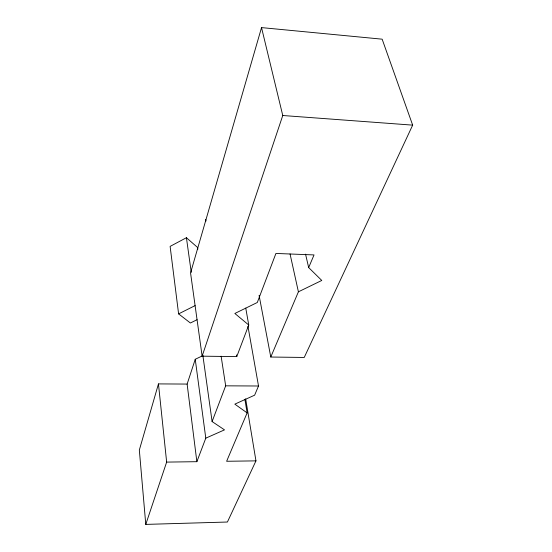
<?xml version="1.0" encoding="UTF-8"?>
<svg xmlns="http://www.w3.org/2000/svg" width="552" height="552" viewBox="0 0 552 552"><rect width="100%" height="100%" fill="white"/><g stroke="black" fill="none" stroke-linecap="round" stroke-linejoin="round"><path stroke-width="0.83" d="M202.894 355.619L195.242 359.283L187.128 384.068L158.458 383.909L139.332 450.046L145.776 524.4L227.417 522.026L255.962 460.872L245.661 398.827M259.088 295.368L270.784 357.034L304.235 357.454L412.668 125.138L382.15 39.178L261.531 27.6L190.557 272.943L202.135 356.171L236.76 356.606L248.752 325.011L245.75 308.099M145.776 524.4L166.649 462.1L158.458 383.909M202.135 356.171L282.762 115.506L261.531 27.6M166.649 462.1L196.864 461.686L205.792 438.164L195.242 359.283M205.792 438.164L224.505 429.863L212.099 421.555L225.665 385.834L221.117 356.164M244.888 399.358L247.123 412.896L226.63 461.272L255.962 460.872M247.952 326.28L258.515 386L254.624 395.184L234.835 404.14L247.123 412.896M270.784 357.034L298.404 291.815L290.055 253.968M298.404 291.815L321.768 280.457L308.671 267.575L314.033 254.927L275.924 253.444L257.308 302.482L234.862 313.474L248.752 325.011M197.837 249.18L197.582 247.475L186.417 237.719L170.119 246.392L178.6 313.881L190.392 323.003L197.078 319.691M178.6 313.881L195.097 305.608M225.665 385.834L258.515 386M282.762 115.506L412.668 125.138M305.546 254.155L308.671 267.575M236.477 354.922L236.76 356.606M205.703 219.365L205.972 221.062M186.417 237.719L191.247 272.322M202.86 355.398L212.099 421.555M187.128 384.068L196.864 461.686"/></g></svg>
